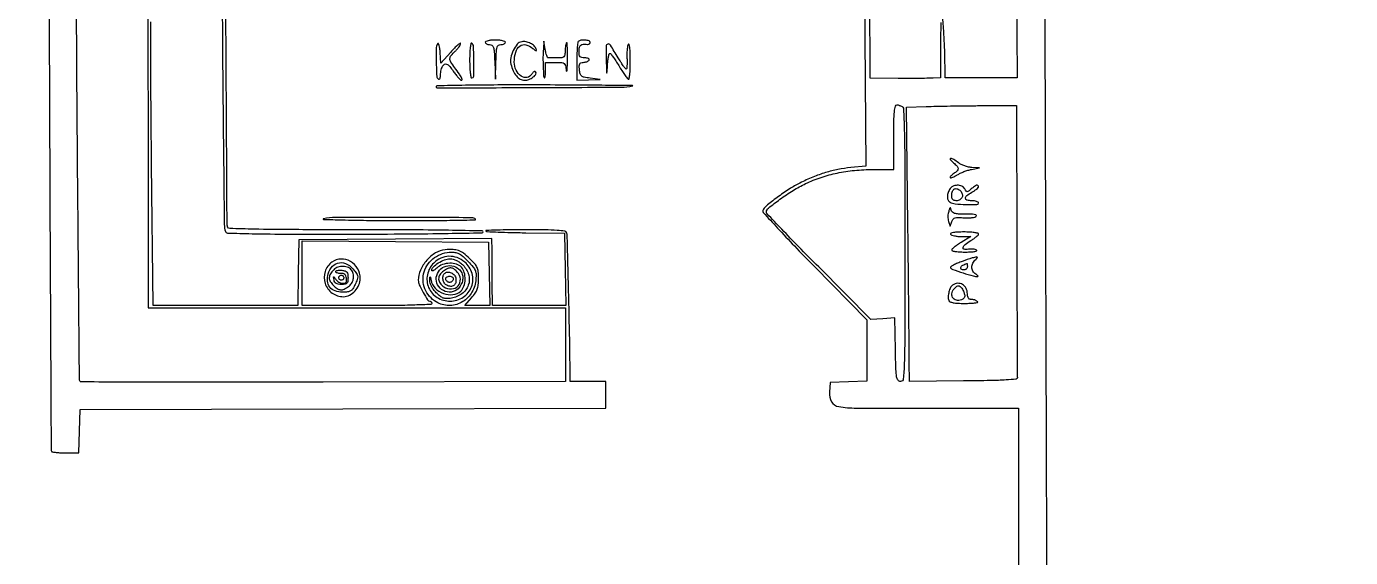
# Model space of a CAD drawing. Extents: x 169 to 2908, y 294 to 2057.
# Drawn here: x 1614 to 2208, y 986 to 1224 of the extents above; entities that cross this region are included whole.
import ezdxf

# ---------------------------------------------------------------- set-up
doc = ezdxf.new("R2010")
doc.units = 0

msp = doc.modelspace()

# ---------------------------------------------------------------- linework, layer by layer
for points in [[(2071.506825, 305.439341, -0.000001), (1934.444724, 305.133768, -0.000138)], [(1038.744617, 303.238644, -0.000023), (700.1838, 302.982319, -0.000004), (342.98374, 302.731113, -0.013624)], [(2801.089732, 826.142168, 0.000003), (2801.313749, 715.701409, 0.007134)], [(1196.280534, 693.607664, -0.000004), (1324.530678, 693.874949, -0.000166)], [(1618.627097, 1718.007453, 0.000004), (1564.009911, 1717.847718, 0.000021), (1502.26776, 1717.664096, 0.000013), (1430, 1717.444226, -0.000238)], [(1702.145134, 1234.070261, 0.001195), (1702.539492, 1184.42535, 0.000152), (1703.061684, 1135.337306, 0.073292), (1703.554247, 1132.231062, 0.31985), (1704.509309, 1131.50791, 0.002133), (1715.510262, 1131.236358, 0.004617), (1731.724586, 1131.05511, 0.000861), (1761.475883, 1131.048561, 0.00128), (1785.125587, 1131.144644, 0.002772), (1803.304815, 1131.365844, 0.000364), (1818.588148, 1131.647678, 0.408611), (1819, 1132.0675, 0.408999), (1818.587615, 1132.487307, 0.000372), (1803.460089, 1132.745912, 0.0028), (1785.443983, 1132.939571, 0.001287), (1761.968615, 1133, -0.00089), (1732.796874, 1133.051936, -0.004552), (1716.591293, 1133.257171, -0.00199), (1705.479876, 1133.543312, -0.32077), (1704.551292, 1134.25, -0.073581), (1704.320052, 1135.753865, -0.000007), (1703.671336, 1250.40897, -0.00023), (1703.150605, 1350.822306, -0.001092)], [(1474.488253, 488.488147, -0.000004), (1562.111462, 488.759446, -0.000246)], [(875.517606, 897.711157, -0.000003), (920.169124, 897.876895, -0.000247)], [(1624.475119, 1264.75, 0.000183), (1624.791066, 1176.409308, 0.000304), (1625.129954, 1101.915625, 0.000007), (1625.478972, 1034.41696, 0.135067), (1625.666214, 1033.75, 0.218299), (1626.100406, 1033.453756, 0.012861), (1627.719838, 1033.220313, 0.017507), (1629.727542, 1033.054434, 0.011856), (1632.022805, 1033), (1637.927576, 1033), (1638.213788, 1042.75), (1638.5, 1052.5), (1756.25, 1052.754114), (1874, 1053.008229), (1874, 1059.004114), (1874, 1065), (1866, 1065), (1858, 1065), (1857.984519, 1069.75, 0.004198), (1857.821679, 1083.720264, 0.001145), (1857.328845, 1105.774713, 0.000152), (1856.720327, 1130.172022, 0.070178), (1856.456977, 1131.75, 0.293535), (1855.684876, 1132.392809, 0.014029), (1852.180283, 1132.727412, 0.01356), (1846.812348, 1132.942313, 0.003224), (1837.864718, 1133, 0.003015), (1830.926249, 1132.958158, 0.005282), (1825.184124, 1132.828221, 0.001586), (1820.344149, 1132.652159, 0.653977), (1820.251448, 1132.415219, 0.186618), (1820.794029, 1132.175251, 0.001395), (1825.755691, 1131.953684, 0.004951), (1831.482117, 1131.770751, 0.003125), (1838.168114, 1131.665219), (1855.5, 1131.5), (1855.774771, 1115.25), (1856.049543, 1099), (1839.642511, 1099), (1823.235479, 1099), (1823.162978, 1108.75, 0.000054), (1823.131903, 1112.868595, 0.000047), (1823.098485, 1117.181245, 0.000048), (1823.067515, 1121.08226, 0.000141), (1823.045239, 1123.760623), (1823, 1129.021245), (1779.75, 1128.760623), (1736.5, 1128.5), (1736.223267, 1113.75), (1735.946534, 1099), (1703.593371, 1099), (1671.240209, 1099), (1670.496583, 1162.456918, -0.0009), (1670.254181, 1186.895244, -0.001447), (1670.145338, 1207.726647, -0.000228), (1670.110746, 1226.187074, -0.092216)], [(1984.413359, 489.705422, 0.000005), (2072.00811, 490.006244, 0.198017)], [(2072.186188, 833.342083, -0.000078), (2071.441513, 1042.643957, -0.000134), (2070.795763, 1248.746074, -0.000467), (2070.538422, 1382), (2070.5, 1420.5), (2139.5, 1421), (2208.5, 1421.5)], [(1668.585557, 1263.645886, -0.000233), (1668.799749, 1217.290764, -0.000232), (1668.951883, 1176.088084, -0.000789), (1668.996208, 1149.25), (1669, 1098), (1762.5, 1098), (1856, 1098), (1856, 1081.508828), (1856, 1065.017655), (1747.40443, 1064.758828, -0.000432), (1705.742372, 1064.695525, -0.000718), (1670.618349, 1064.722906, -0.000024), (1638.867354, 1064.794767, -0.259731), (1638.500914, 1065, -0.136621), (1638.179576, 1066.115553, -0.00002), (1637.57368, 1134.508915, -0.000495), (1636.97034, 1211.575169, -0.000273), (1636.377772, 1305.75)], [(2024.730103, 1231.693686, 0.000041), (2024.875632, 1259.191795, 0.000852)], [(2057.665383, 1281.25), (2058.317664, 1201), (2042.158832, 1201), (2026, 1201), (2025.98235, 1206.75, 0.008854), (2025.838963, 1213.65057, 0.006397), (2025.444554, 1221.335738, 0.001784), (2024.933049, 1228.886626, 0.18047)], [(1738.015911, 490.58562, 0.000015), (1585.25, 490.339917)], [(2024.151989, 1246.115087, 0.000142), (2024.305178, 1231.270669, 0.664351)], [(1989.970083, 1246.368364, 0.000978), (1990.106095, 1218.75), (1990.5, 1161.5), (1983.759618, 1160.833561, 0.02415), (1978.024814, 1159.985344, 0.024525), (1972.428476, 1158.591052, 0.023565), (1966.795204, 1156.596239, 0.019024), (1960.94809, 1153.94642, 0.028032), (1956.169776, 1151.213138, 0.016244), (1950.738467, 1147.432244, 0.011573), (1945.838631, 1143.599907, 0.130099), (1944.405377, 1141.614011, 0.283308), (1944.568812, 1140.744237, 0.001345), (1950.981073, 1133.729791, 0.005532), (1958.47404, 1125.756214, 0.003403), (1967.463234, 1116.526644), (1991, 1092.687291), (1991, 1078.884088), (1991, 1065.080885), (1982.75, 1064.790442), (1974.5, 1064.5), (1974.188891, 1060.176095, 0.153444), (1975.199909, 1055.909802, 0.220929), (1978.356205, 1053.756368, 0.039639), (1986.280885, 1053.084214, 0.001345), (2017.592606, 1053), (2058.940323, 1053), (2058.96516, 906.75, 0.000415)], [(2024.147314, 1225.877686, 0.005639), (2024.035873, 1221.256675, 0.003209), (2024, 1215.666667), (2024, 1201), (2020.75, 1200.893811, -0.006105), (2018.802893, 1200.853982, -0.000857), (2014.782813, 1200.827733, -0.000979), (2010.024119, 1200.814137, -0.000832), (2005, 1200.817979), (1992.5, 1200.848335), (1992.237975, 1238.424168, 0.001576)], [(1988.905222, 490.963323, 0.000012), (1874.026711, 490.794518, 0.000021)]]:
    msp.add_lwpolyline(points, format="xyb")
for points in [[(1798.75, 1216.426225, 0.192214), (1798.032785, 1214.726397, 0.008793), (1798.020648, 1208.303391, 0.007716), (1798.222482, 1201.821279, 0.247544), (1799, 1200.5, 0.287405), (1799.390209, 1200.5024, 0.150553), (1799.717482, 1200.886206, 0.072395), (1799.933176, 1201.688421, 0.029539), (1800, 1202.818538, -0.042815), (1800.10378, 1204.028271, -0.039689), (1800.412499, 1205.234836, -0.042142), (1800.865238, 1206.265031, -0.09523), (1801.404251, 1206.920535, -0.150624), (1802.250408, 1207.272042, -0.173316), (1803.094192, 1207.057939, -0.076902), (1804.111917, 1206.118876, -0.014066), (1805.654251, 1204.064332, 0.012254), (1806.803297, 1202.522081, 0.017547), (1807.90171, 1201.217784, 0.01351), (1808.860438, 1200.213162, 0.191119), (1809.309017, 1200.021351, 0.444952), (1809.622566, 1200.351321, 0.104064), (1809.379953, 1201.18006, 0.032209), (1808.395597, 1202.762172, 0.005638), (1806.320855, 1205.594391, -0.022814), (1804.571705, 1208.162709, -0.145121), (1804.164286, 1209.66968, -0.166923), (1804.673913, 1211.04451, -0.032719), (1806.5, 1213, 0.021885), (1807.453818, 1213.978071, 0.026768), (1808.252462, 1214.974701, 0.026918), (1808.82021, 1215.863961, 0.139909), (1808.955188, 1216.424314, 0.591824), (1808.683435, 1216.559085, 0.025803), (1807.632762, 1215.743691, 0.021404), (1806.206449, 1214.403244, 0.010732), (1804.516238, 1212.59676), (1800.122099, 1207.69352), (1799.81105, 1212.439652, 0.015814), (1799.638776, 1214.208808, 0.032869), (1799.371058, 1215.568487, 0.053353), (1799.059936, 1216.378474, 0.510859)], [(1813, 1209.059017, 0.010697), (1813.068066, 1205.877695, 0.019685), (1813.280529, 1203.29723, 0.015409), (1813.581823, 1201.33464, 0.361534), (1813.984137, 1201, 0.406898), (1814.810989, 1201.806402, 0.007499), (1814.878116, 1208.490116, 0.008478), (1814.732332, 1215.142582, 0.249586), (1813.907053, 1216.557445, 0.522956), (1813.54219, 1216.398815, 0.019156), (1813.260748, 1214.640182, 0.020048), (1813.062722, 1212.17912, 0.01005)], [(1820, 1217, 0.187767), (1820.148624, 1216.618186, 0.089278), (1820.575144, 1216.29375, 0.069099), (1821.208667, 1216.073757, 0.049101), (1821.957936, 1216, -0.164694), (1823.009718, 1215.643896, -0.158696), (1823.648144, 1214.71692, -0.054919), (1824.002199, 1212.755873, -0.006236), (1824.256692, 1208.25), (1824.597512, 1200.5), (1824.798756, 1208.25, -0.005916), (1824.972034, 1212.832757, -0.056841), (1825.288707, 1214.756094, -0.170039), (1825.92127, 1215.654251, -0.156341), (1827, 1216, 0.048028), (1827.765418, 1216.073693, 0.068025), (1828.4125, 1216.29375, 0.088204), (1828.848523, 1216.618118, 0.191087), (1829, 1217, 0.31052), (1828.732972, 1217.388512, 0.036969), (1827.678125, 1217.70625, 0.033738), (1826.224757, 1217.927717, 0.020945), (1824.5, 1218, 0.020945), (1822.775243, 1217.927717, 0.033738), (1821.321875, 1217.70625, 0.036969), (1820.267028, 1217.388512, 0.31052)], [(1836.336304, 1217.262515, 0.173053), (1834.315088, 1216.115649, 0.066027), (1832.514872, 1213.368587, 0.063563), (1831.413173, 1210.058428, 0.109248), (1831.480587, 1207.165245, 0.043617), (1832.505557, 1204.154281, 0.072905), (1833.926042, 1201.892787, 0.092066), (1835.655104, 1200.492292, 0.124939), (1837.594482, 1200, 0.092444), (1839.587876, 1200.371732, 0.071288), (1841.520777, 1201.455616, 0.096107), (1842.674553, 1202.755891, 0.342398), (1842.544045, 1203.789289, 0.221651), (1842.202198, 1203.913742, 0.118932), (1841.767557, 1203.767846, 0.07913), (1841.299215, 1203.35829, 0.046063), (1840.875307, 1202.74167, -0.22405), (1838.755015, 1201.22871, -0.197864), (1836.082023, 1201.80328, -0.133795), (1833.81488, 1204.481997, -0.109526), (1833, 1208.157407, -0.069656), (1833.624851, 1212.620926, -0.166618), (1835.511478, 1215.329631, -0.222154), (1838.237045, 1215.867981, -0.121317), (1841.317359, 1214.25, 0.012537), (1842.253254, 1213.461647, 0.115058), (1842.729531, 1213.234008, 0.475171), (1842.920054, 1213.385083, 0.080624), (1842.841294, 1213.914418, 0.126205), (1841.949345, 1215.338081, 0.071293), (1840.278627, 1216.524981, 0.068606), (1838.258909, 1217.235656, 0.093961)], [(1846.01641, 1214, 0.017318), (1845.860713, 1210.261241, 0.011976), (1845.932536, 1206.02731, 0.00575), (1846.143387, 1202.008069, 0.182353), (1846.543522, 1201.123145, 0.576592), (1846.720534, 1201.17036, 0.030716), (1846.865909, 1201.877841, 0.023605), (1846.967771, 1202.957715, 0.011713), (1847, 1204.333333), (1847, 1208), (1851.439635, 1208, -0.014287), (1854.285226, 1207.918673, -0.151864), (1855.357693, 1207.516745, -0.181374), (1855.918715, 1206.605699, -0.022225), (1856.271532, 1204.25, 0.235654), (1856.434578, 1203.993987, 0.543752), (1856.597947, 1204.073958, 0.020084), (1856.742359, 1205.890199, 0.004803), (1856.831897, 1208.916667, 0.006167), (1856.856256, 1212.106189, 0.011419), (1856.784956, 1214.695273, 0.007526), (1856.654334, 1216.689076, 0.639461), (1856.436037, 1216.76937, 0.133996), (1856.211226, 1216.375812, 0.019143), (1856.011824, 1215.459652, 0.020625), (1855.858916, 1214.33204, 0.01628), (1855.783857, 1213.102704, -0.030072), (1855.624914, 1211.312439, -0.173628), (1855.182665, 1210.488283, -0.160306), (1854.296493, 1210.096197, -0.024668), (1852.34782, 1210, 0.000906), (1851.010998, 1209.997576, 0.001114), (1849.76311, 1209.990272, 0.000922), (1848.714303, 1209.979862, 0.00809), (1848.25, 1209.966882, -0.297102), (1847.924069, 1210.15937, -0.028077), (1847.541685, 1211.054783, -0.028742), (1847.179228, 1212.269411, -0.01829), (1846.891905, 1213.716882), (1846.283811, 1217.5)], [(1861.666667, 1217.333333, 0.173108), (1861.401196, 1216.773194, 0.006456), (1861.195833, 1214.414583, 0.011027), (1861.048357, 1211.574835, 0.007459), (1861, 1208.333333), (1861, 1200), (1866.25, 1200.150194), (1871.5, 1200.300387), (1867, 1200.900194, -0.016312), (1864.303829, 1201.349506, -0.119787), (1863.128064, 1201.897572, -0.163654), (1862.516465, 1202.848118, -0.037813), (1862.186642, 1204.75, -0.022067), (1862.096415, 1206.483785, -0.122513), (1862.31278, 1207.383715, -0.199726), (1862.864778, 1207.845622, -0.075772), (1863.877625, 1208, 0.045472), (1864.690181, 1208.07405, 0.045669), (1865.474738, 1208.29375, 0.049704), (1866.11992, 1208.616334, 0.114055), (1866.5, 1209, 0.253782), (1866.521766, 1209.384801, 0.1651), (1866.205217, 1209.712684, 0.083483), (1865.520664, 1209.931329, 0.035659), (1864.559017, 1210, -0.04506), (1863.192238, 1210.123425, -0.1728), (1862.463251, 1210.543081, -0.147499), (1862.097937, 1211.375956, -0.030125), (1862, 1213, -0.049337), (1862.17556, 1214.774851, -0.173419), (1862.757306, 1215.744004, -0.163029), (1863.848433, 1216.159132, -0.042392), (1865.75, 1216.074646, 0.082595), (1866.227367, 1216.091687, 0.103799), (1866.632812, 1216.266635, 0.116034), (1866.902783, 1216.571023, 0.124261), (1867, 1216.956163, 0.331012), (1866.480685, 1217.654648, 0.055445), (1864.73425, 1217.974934, 0.052996), (1862.8154, 1217.907188, 0.162461)], [(1874.189084, 1208.872445, 0.000883), (1874.304287, 1204.141699, 0.045176), (1874.411323, 1203.226351, 0.868533), (1874.532179, 1203.234365, 0.002901), (1874.738988, 1206.25, -0.011646), (1874.928945, 1208.454369, -0.018991), (1875.204279, 1210.310937, -0.013545), (1875.517829, 1211.765636, -0.345716), (1875.816272, 1212, -0.230859), (1876.218834, 1211.803667, -0.008283), (1877.281831, 1210.395731, -0.013745), (1878.495584, 1208.63161, -0.009028), (1879.799307, 1206.53866, 0.0076), (1881.120976, 1204.403338, 0.010109), (1882.390396, 1202.506021, 0.007678), (1883.501497, 1200.966745, 0.094439), (1884.032938, 1200.479643, 0.518135), (1884.444823, 1200.655013, 0.0242), (1884.73555, 1202.414202, 0.020932), (1884.9303, 1205.057869, 0.008354), (1884.984687, 1208.690983, 0.007529), (1884.924561, 1212.270407, 0.021689), (1884.738026, 1214.745393, 0.044602), (1884.457275, 1216.077341, 0.640992), (1884.0988, 1216.125621, 0.097551), (1883.777028, 1215.296395, 0.019695), (1883.561233, 1213.722752, 0.020096), (1883.454519, 1211.843002, 0.017608), (1883.491295, 1209.875621, -0.012029), (1883.547067, 1208.007578, -0.020162), (1883.492853, 1206.438043, -0.015319), (1883.363875, 1205.219825, -0.38393), (1883.127182, 1205.019844, -0.226161), (1882.77378, 1205.202246, -0.007378), (1881.802985, 1206.52056, -0.01282), (1880.695109, 1208.159766, -0.008407), (1879.5, 1210.100798, 0.006737), (1876.062584, 1215.725662, 0.319243), (1874.894923, 1216.206646, 0.347224), (1874.138368, 1215.261656, 0.007321)], [(1798, 1197.145428, 0.415105), (1798.567656, 1196.579497, 0.000091), (1840.640566, 1196.715237, 0.000431), (1880.874405, 1196.887066, 0.051728), (1886, 1197.445366, 0.894241), (1885.986625, 1197.578251, 0.000274), (1873.914062, 1197.7073, 0.001203), (1859.808111, 1197.816425, 0.000685), (1842.75, 1197.883999, 0.001789), (1825.590622, 1197.867069, 0.002984), (1811.145313, 1197.714894, 0.000359), (1798.342772, 1197.494404, 0.408969)], [(2006.418213, 1188.393011, -0.29745), (2007.403339, 1187.030921, -0.005605), (2007.741087, 1177.836336, -0.00577), (2007.956286, 1162.429266, -0.000607), (2008, 1126.393011, -0.00044), (2007.96463, 1086.174809, -0.00759), (2007.741968, 1073.030946, -0.015389), (2007.309719, 1066.167445, -0.387037), (2006.027457, 1065, -0.242955), (2004.923698, 1065.569971, -0.115724), (2004.30367, 1067.091209, -0.03178), (2003.994096, 1070.408089, -0.002514), (2003.777457, 1079.25), (2003.5, 1093.5), (1998.133436, 1093.149469), (1992.766871, 1092.798939), (1969.383436, 1116.311103, -0.00212), (1960.418982, 1125.401663, -0.003416), (1952.868884, 1133.229446, -0.000665), (1946.288216, 1140.164525, -0.191763), (1946, 1140.88838, -0.226716), (1946.866054, 1142.700205, -0.012371), (1952.015706, 1146.64979, -0.019571), (1957.902509, 1150.594662, -0.026462), (1963.528689, 1153.656147, -0.030042), (1970.436257, 1156.458164, -0.029743), (1977.652733, 1158.423005, -0.028386), (1985.362573, 1159.585098, -0.022746), (1993.75, 1159.982636), (2003, 1160), (2003, 1173.833333, -0.004224), (2003.065593, 1181.598272, -0.02181), (2003.325368, 1185.886355, -0.037175), (2003.773595, 1188.371627, -0.341979), (2004.584879, 1189, -0.07551), (2004.749677, 1188.97497, -0.004565), (2005.227184, 1188.821697, -0.006743), (2005.793983, 1188.625518, -0.004928)], [(2058.15, 1128.36937, 0.00015), (2058.214711, 1105.13512, 0.000243), (2058.285313, 1085.366315, 0.000031), (2058.357859, 1067.752655, 0.018915), (2058.4, 1066.75, -0.407952), (2057.838797, 1066.076716, -0.009623), (2053.349825, 1065.707746, -0.010701), (2046.419053, 1065.420893, -0.002231), (2034.25, 1065.232221), (2010, 1064.964443), (2009.979831, 1073.732221, 0.001874), (2009.944957, 1079.498598, 0.000136), (2009.784794, 1095.40776, 0.00019), (2009.581395, 1114.381565, 0.000144), (2009.344199, 1135.209089), (2008.728736, 1187.918178), (2017.614368, 1188.209089, -0.002968), (2022.096883, 1188.329209, -0.00105), (2028.516408, 1188.44961, -0.001043), (2035.568568, 1188.552349, -0.001226), (2042.25, 1188.61937), (2058, 1188.73874)], [(2029.75, 1163.056438, -0.031859), (2031.416257, 1161.476019, -0.18117), (2031.872466, 1160.365167, -0.217206), (2031.448257, 1159.352049, -0.047096), (2029.902621, 1158.171259, 0.027034), (2029.135275, 1157.632312, 0.046914), (2028.571341, 1157.096195, 0.065386), (2028.267866, 1156.639334, 0.320644), (2028.315857, 1156.350809, 0.262962), (2028.668391, 1156.252818, 0.032126), (2029.461626, 1156.504636, 0.031345), (2030.438146, 1156.957573, 0.020772), (2031.499313, 1157.591507, -0.03411), (2032.785958, 1158.314323, -0.018171), (2034.463284, 1159.037989, -0.018007), (2036.238133, 1159.655779, -0.026656), (2037.836077, 1160.056411), (2041.5, 1160.770002), (2038, 1160.907237, -0.044168), (2036.477115, 1161.102414, -0.029973), (2034.79375, 1161.578595, -0.03025), (2033.210934, 1162.2405, -0.051856), (2032, 1163, 0.024462), (2029.875993, 1164.500008, 0.136054), (2028.553249, 1164.902703, 0.649897), (2028.337798, 1164.448913, 0.041572)], [(2028.035184, 1151.065741, 0.048205), (2027.268839, 1149.227912, 0.083418), (2027.051093, 1147.591356, 0.108658), (2027.38775, 1146.276425, 0.138402), (2028.230336, 1145.357644, 0.115146), (2030.480369, 1144.601272, 0.016685), (2035.340252, 1144.301307, 0.010934), (2040.284305, 1144.269613, 0.409694), (2041, 1144.996456, 0.254412), (2040.790223, 1145.38205, 0.062952), (2040.11875, 1145.705209, 0.049012), (2039.149244, 1145.92697, 0.031741), (2038, 1146, -0.056221), (2035.788575, 1146.249448, -0.349378), (2035.124203, 1147.081336, -0.232793), (2035.709624, 1148.275596, -0.035077), (2037.993677, 1149.79651, 0.01755), (2039.140818, 1150.503672, 0.024503), (2040.109819, 1151.219912, 0.02252), (2040.83021, 1151.865319, 0.199272), (2040.993677, 1152.25, 0.233519), (2040.727414, 1152.800664, 0.243258), (2040.136066, 1152.910929, 0.086814), (2039.124755, 1152.402178, 0.024074), (2037.746752, 1151.270814, -0.014424), (2036.542589, 1150.242655, -0.171109), (2035.972362, 1150.041627, -0.239641), (2035.503504, 1150.280034, -0.029951), (2034.868321, 1151.270814, 0.159411), (2033.497745, 1152.533448, 0.115071), (2031.446001, 1152.947504, 0.113194), (2029.395845, 1152.412138, 0.150762)], [(2033.668129, 1147.577541, -0.099894), (2033.285278, 1146.974328, -0.066843), (2032.643875, 1146.463403, -0.063658), (2031.853206, 1146.117855, -0.071339), (2031.031385, 1146, -0.072456), (2030.084342, 1146.137962, -0.146659), (2029.460143, 1146.547416, -0.127208), (2029.10997, 1147.279911, -0.048258), (2029, 1148.416667, -0.048207), (2029.092659, 1149.375476, -0.054253), (2029.367188, 1150.259572, -0.061828), (2029.770989, 1150.94407, -0.140739), (2030.25, 1151.296769, -0.184348), (2031.587964, 1151.283972, -0.113836), (2032.901929, 1150.383376, -0.110769), (2033.713175, 1148.975008, -0.168665)], [(2027.625465, 1141.25, 0.048002), (2027.385718, 1140.225658, 0.030643), (2027.296788, 1139.004824, 0.030683), (2027.357678, 1137.785532, 0.049061), (2027.574134, 1136.766423), (2028.283044, 1134.532847), (2029.080155, 1136.687642, -0.071169), (2029.68204, 1137.798844, -0.150727), (2030.463585, 1138.37238, -0.094347), (2031.689295, 1138.552297, -0.018), (2033.945036, 1138.375112, 0.02636), (2035.630294, 1138.271042, 0.025768), (2037.330081, 1138.343425, 0.02667), (2038.811562, 1138.563407, 0.081866), (2039.756403, 1138.923485, 0.244331), (2040.040829, 1139.373094, 0.371797), (2039.785167, 1139.725856, 0.0501), (2038.362253, 1139.914232, 0.006646), (2035.323324, 1139.969591, -0.010325), (2032.039154, 1140.053594, -0.054782), (2030.265557, 1140.331953, -0.117528), (2029.276178, 1140.871312, -0.157181), (2028.766177, 1141.75, 0.020159), (2028.532336, 1142.649295, 0.449331), (2028.314462, 1142.749611, 0.202293), (2028.067223, 1142.488698, 0.008364)], [(1747.5, 1137.932835, 0.877092), (1747.527479, 1137.651208, 0.002191), (1755.931771, 1137.406385, 0.003516), (1766.84415, 1137.213126, 0.001846), (1780.416667, 1137.118315, 0.001863), (1794.140388, 1137.124233, 0.003203), (1805.57257, 1137.244997, 0.000586), (1815.500523, 1137.425127, 0.661217), (1815.617615, 1137.715718, 0.197743), (1813.988247, 1138.394923, 0.000328), (1782.68658, 1138.515232, 0.000972), (1752.892951, 1138.552306, 0.056895)], [(1821.777457, 1113.25), (1822.054913, 1099), (1816.423864, 1099), (1810.792816, 1099), (1813.896408, 1102.534796, 0.028156), (1815.523489, 1104.613031, 0.066002), (1816.425862, 1106.362849, 0.062722), (1816.866413, 1108.341931, 0.023442), (1817, 1111.189632, 0.02308), (1816.859345, 1114.23509, 0.083007), (1816.364882, 1116.109357, 0.077976), (1815.271156, 1117.781616, 0.018881), (1812.957893, 1120.154836, 0.028492), (1810.250348, 1122.451459, 0.077007), (1808.036055, 1123.640477, 0.076811), (1805.562441, 1124.105322, 0.028244), (1802, 1124.019668, 0.116686), (1797.76147, 1122.648695, 0.076302), (1793.806523, 1119.334594, 0.075159), (1790.974014, 1114.925068, 0.105628), (1790, 1110.365918, 0.108171), (1790.433505, 1108.385563, 0.018634), (1792.178436, 1104.935667, 0.013315), (1794.162521, 1101.566103, 0.258542), (1795.184141, 1101, -0.121802), (1795.495306, 1100.923057, -0.100749), (1795.760341, 1100.70625, -0.09137), (1795.938383, 1100.381969, -0.080138), (1796, 1100, -0.40177), (1795.550291, 1099.530681, -0.00205), (1788.5, 1099.258621, -0.006214), (1779.491213, 1099.060031, -0.002403), (1767, 1099), (1738, 1099), (1738, 1113.510972), (1738, 1128.021943), (1779.75, 1127.760972), (1821.5, 1127.5)], [(2028.5, 1131, 0.173784), (2028.990046, 1130.609288, 0.029051), (2030.167588, 1130.282287, 0.028853), (2031.658996, 1130.049104, 0.022027), (2033.309017, 1129.960978), (2037.5, 1129.921957), (2033.25, 1127.359437, 0.014458), (2031.621837, 1126.312395, 0.020758), (2030.248437, 1125.285735, 0.017257), (2029.207218, 1124.376304, 0.20749), (2029, 1123.898458, 0.353186), (2029.285163, 1123.545115, 0.018098), (2030.835938, 1123.26842, 0.022206), (2032.853884, 1123.074165, 0.013504), (2035.25, 1123.015313, 0.010673), (2037.718469, 1123.074063, 0.031313), (2039.408592, 1123.256874, 0.087718), (2040.177945, 1123.533653, 0.564664), (2040.185354, 1123.864283, 0.081726), (2039.509262, 1124.151765, 0.035292), (2038.5415, 1124.316299, 0.033722), (2037.464279, 1124.349091, 0.037993), (2036.435354, 1124.232393, -0.093536), (2034.593455, 1124.228056, -0.438533), (2034.093739, 1125.024996, -0.16027), (2035.028777, 1126.438796, -0.033911), (2037.5, 1128.132501, 0.017792), (2038.840586, 1128.989177, 0.024715), (2039.971875, 1129.855678, 0.02287), (2040.810305, 1130.634844, 0.196545), (2041, 1131.098776, 0.355854), (2040.710175, 1131.454432, 0.016683), (2039.073289, 1131.735265, 0.021236), (2036.955603, 1131.93509, 0.012904), (2034.440983, 1132, 0.011118), (2031.70171, 1131.939083, 0.030582), (2029.780718, 1131.735441, 0.050604), (2028.64208, 1131.422911, 0.469367)], [(1812.266868, 1118.840123, -0.015544), (1814.574578, 1116.258057, -0.080668), (1815.550088, 1114.620563, -0.095823), (1815.874101, 1112.891338, -0.026608), (1815.710562, 1110.124472, -0.118056), (1813.65077, 1104.433371, -0.124566), (1809.267165, 1100.425502, -0.128379), (1803.615691, 1099.05784, -0.129629), (1798.039833, 1100.635541, -0.16444), (1792.960697, 1106.529602, -0.172538), (1792.627548, 1114.166663, -0.165975), (1797.224782, 1120.510892, -0.153205), (1804.904836, 1122.97723, -0.056215), (1806.798116, 1122.776506, -0.073642), (1808.421075, 1122.156421, -0.055667), (1810.106297, 1120.945188, -0.01899)], [(1751.325781, 1118.515632, 0.163718), (1748.208768, 1114.287181, 0.159169), (1748.235404, 1108.979869, 0.156624), (1751.401143, 1104.651025, 0.158466), (1756.479713, 1103, 0.122246), (1759.169025, 1103.667489, 0.08632), (1761.641378, 1105.581474, 0.083786), (1763.382104, 1108.281656, 0.104146), (1763.968197, 1111.204545, 0.126499), (1762.782651, 1115.637698, 0.134175), (1759.622653, 1118.83372, 0.141005), (1755.406758, 1119.883964, 0.144747)], [(1761.408186, 1114.655097, -0.025449), (1762.531058, 1112.979648, -0.123434), (1762.86006, 1111.892728, -0.106919), (1762.661973, 1110.701123, -0.016805), (1761.705304, 1108.508205, -0.028796), (1760.623415, 1106.539754, -0.114568), (1759.652487, 1105.574379, -0.112086), (1758.343876, 1105.124467, -0.026984), (1756.039232, 1105, -0.087821), (1752.687701, 1105.593247, -0.141535), (1750.364223, 1107.292987, -0.143791), (1749.327408, 1109.947358, -0.091771), (1749.648155, 1113.268788, -0.120414), (1751.602356, 1116.690003, -0.17547), (1754.677358, 1118.231723, -0.162228), (1758.216353, 1117.498432, -0.10122)], [(1752.086658, 1115.086658, 0.057425), (1750.599373, 1113.211976, 0.136774), (1750.105228, 1111.519629, 0.139564), (1750.561709, 1109.83829, 0.060813), (1752, 1108, 0.049921), (1753.704405, 1106.605746, 0.130881), (1755.189852, 1106.104241, 0.125563), (1756.767355, 1106.398645, 0.044201), (1758.777494, 1107.556704, 0.100833), (1760.11494, 1108.96727, 0.089518), (1760.864648, 1110.848401, 0.089839), (1760.908032, 1112.866865, 0.102568), (1760.22467, 1114.670716, 0.141565), (1758.681846, 1116.03205, 0.097976), (1756.410986, 1116.603183, 0.093812), (1754.004759, 1116.27388, 0.116095)], [(1796.923077, 1118.076923, 0.143927), (1794.068759, 1112.846015, 0.15596), (1794.622573, 1107.083381, 0.153871), (1798.432169, 1102.656429, 0.139613), (1804.248763, 1101, 0.14816), (1810.106958, 1102.774867, 0.157503), (1813.825082, 1107.468002, 0.158831), (1814.078248, 1113.417589, 0.150825), (1810.794358, 1118.519582, 0.086164), (1807.410379, 1120.49143, 0.097204), (1803.701636, 1121.097172, 0.098394), (1800.07471, 1120.25538, 0.090542)], [(1810.076923, 1117.076923, -0.129554), (1812.574136, 1112.792542, -0.154764), (1812.401804, 1108.142032, -0.149604), (1809.55582, 1104.328625, -0.11926), (1804.796391, 1102.342925, -0.033768), (1802.679546, 1102.151149, -0.093246), (1801.208446, 1102.393261, -0.084654), (1799.84469, 1103.170437, -0.024634), (1798.046391, 1104.799763, -0.032473), (1796.822194, 1106.194208, -0.039816), (1795.878345, 1107.647591, -0.044838), (1795.285741, 1109.023231, -0.094177), (1795.136182, 1110.173077, -0.001325), (1795.230953, 1111.722041, -0.297937), (1795.314413, 1111.833465, -0.458381), (1795.408664, 1111.780644, -0.001657), (1795.689448, 1110.374274, 0.146656), (1797.545298, 1106.852475, 0.111408), (1801.23246, 1104.475172, 0.114094), (1805.508891, 1103.944024, 0.15931), (1809.003008, 1105.502722, 0.127569), (1810.417021, 1107.654083, 0.074048), (1810.973629, 1110.71511, 0.073385), (1810.614659, 1113.83758, 0.119209), (1809.345012, 1116.171259, 0.135058), (1807.134081, 1117.578253, 0.082579), (1804.049437, 1117.992409, 0.078853), (1800.85164, 1117.38172, 0.102382), (1798.314451, 1115.825686, -0.023911), (1797.424865, 1115.06665, -0.056209), (1796.67987, 1114.613711, -0.130725), (1796.204549, 1114.530166, -0.389246), (1796, 1114.753106, -0.205878), (1796.668785, 1116.308491, -0.047553), (1798.966159, 1118.104781, -0.048142), (1801.763484, 1119.534031, -0.094315), (1804.211782, 1120, -0.064516), (1805.665628, 1119.811622, -0.051205), (1807.148995, 1119.253227, -0.046133), (1808.63018, 1118.335803, -0.034676)], [(1808.171259, 1115.345012, -0.098003), (1809.432677, 1113.650267, -0.10311), (1809.924069, 1111.633295, -0.093854), (1809.583477, 1109.434539, -0.067646), (1808.443296, 1107.222506, -0.175245), (1805.668708, 1105.271638, -0.150658), (1802.086286, 1105.390676, -0.146665), (1799.124856, 1107.520717, -0.165488), (1798, 1110.826247, -0.14286), (1798.978733, 1114.181834, -0.147332), (1801.598975, 1116.436912, -0.147403), (1805.027777, 1116.869079, -0.143025)], [(1801.222506, 1114.443296, 0.095316), (1799.622124, 1112.791945, 0.154279), (1799.098246, 1110.924655, 0.150899), (1799.739586, 1109.065373, 0.090007), (1801.451037, 1107.440125, 0.157501), (1804.866547, 1106.503656, 0.199362), (1807.80364, 1107.880625, 0.207414), (1808.829011, 1110.876048, 0.165575), (1807.463534, 1114.040295, 0.049659), (1805.947497, 1115.413481, 0.144053), (1804.632202, 1115.894528, 0.131315), (1803.188624, 1115.606929, 0.038325)], [(2033.743769, 1118.835642, 0.015052), (2031.573959, 1118.005258, 0.026012), (2029.832566, 1117.169183, 0.025148), (2028.604559, 1116.416432, 0.400623), (2028.512252, 1115.980175, 0.172263), (2029.415824, 1115.255383, 0.00509), (2034.100616, 1113.678477, 0.008144), (2038.660324, 1112.276873, 0.079632), (2040.653907, 1112.030409, 0.34457), (2040.790377, 1112.145259, 0.233739), (2040.737398, 1112.351299, 0.062578), (2040.367974, 1112.685169, 0.020624), (2039.75, 1113.080099, -0.077901), (2039.080479, 1113.624734, -0.054999), (2038.514062, 1114.413924, -0.054645), (2038.129691, 1115.314373, -0.0737), (2038, 1116.189448, -0.071227), (2038.128528, 1117.087112, -0.047212), (2038.514062, 1118.055787, -0.046826), (2039.080255, 1118.945534, -0.06539), (2039.75, 1119.607954, 0.10997), (2040.44624, 1120.43049, 0.606949), (2040.196006, 1120.790316, 0.046896), (2038.214551, 1120.343882, 0.005019)], [(2036, 1116.5, -0.099038), (2035.885486, 1115.927543, -0.097945), (2035.559375, 1115.440625, -0.097945), (2035.072457, 1115.114514, -0.099038), (2034.5, 1115, -0.132959), (2033.275781, 1115.331401, -0.378233), (2033.020668, 1116.104186, -0.162246), (2033.91818, 1117.115121, -0.054352), (2035.75, 1117.921053, -0.41847), (2035.84757, 1117.869414, -0.029314), (2035.926563, 1117.536184, -0.027836), (2035.982098, 1117.069675, -0.015709)], [(1758.5, 1111.5, -0.030694), (1758.396354, 1109.813227, -0.166609), (1758.001141, 1109.001146, -0.167409), (1757.192051, 1108.604362, -0.031061), (1755.513695, 1108.5, -0.035626), (1754.067576, 1108.603171, -0.101393), (1753.121739, 1108.94259, -0.134063), (1752.538913, 1109.558727, -0.085693), (1752.226864, 1110.5, -0.00423), (1752.048538, 1111.759158, -0.363634), (1752.144442, 1111.910338, -0.338934), (1752.319318, 1111.84737, -0.003998), (1753.012859, 1110.75, 0.072832), (1753.577984, 1110.080462, 0.052879), (1754.373549, 1109.514062, 0.053082), (1755.266095, 1109.129339, 0.07537), (1756.119241, 1109, 0.062114), (1757.073268, 1109.118977, 0.170505), (1757.630739, 1109.488933, 0.151876), (1757.872376, 1110.159869, 0.046363), (1757.819551, 1111.25, 0.061103), (1757.542446, 1112.27868, 0.121639), (1757.050371, 1112.95745, 0.122462), (1756.301438, 1113.326384, 0.062402), (1755.25, 1113.420599, -0.037959), (1754.388299, 1113.45561, -0.057963), (1753.660938, 1113.62767, -0.077458), (1753.165618, 1113.899995, -0.232431), (1753, 1114.237021, -0.280301), (1753.195476, 1114.558315, -0.0676), (1753.807812, 1114.776748, -0.050028), (1754.696167, 1114.872778, -0.030576), (1755.75, 1114.816422, -0.042092), (1757.207636, 1114.522927, -0.150028), (1757.994465, 1114.006675, -0.139442), (1758.388447, 1113.112943, -0.034539)], [(1756.447214, 1110.91459, -0.099038), (1756.151486, 1110.597789, -0.097945), (1755.755524, 1110.417584, -0.097945), (1755.320774, 1110.401684, -0.099038), (1754.91459, 1110.552786, -0.099038), (1754.597789, 1110.848514, -0.097945), (1754.417584, 1111.244476, -0.097945), (1754.401684, 1111.679226, -0.099038), (1754.552786, 1112.08541, -0.099038), (1754.848514, 1112.402211, -0.097945), (1755.244476, 1112.582416, -0.097945), (1755.679226, 1112.598316, -0.099038), (1756.08541, 1112.447214, -0.099038), (1756.402211, 1112.151486, -0.097945), (1756.582416, 1111.755524, -0.097945), (1756.598316, 1111.320774, -0.099038)], [(1806.837492, 1111.11309, -0.09783), (1806.737392, 1109.280815, -0.171758), (1805.90287, 1108.033929, -0.178717), (1804.498827, 1107.619396, -0.106597), (1802.803882, 1108.104959, -0.124025), (1801.705815, 1109.103948, -0.095531), (1801.07976, 1110.604183, -0.099604), (1801.069873, 1112.174165, -0.149382), (1801.708849, 1113.375516, -0.180275), (1803.050331, 1113.988606, -0.122462), (1804.72185, 1113.69867, -0.113479), (1806.158496, 1112.625786, -0.14166)], [(1802.25, 1110.75, 0.087886), (1802.509184, 1110.272249, 0.06965), (1802.935937, 1109.867188, 0.06941), (1803.459169, 1109.593688, 0.085974), (1804, 1109.5, 0.085974), (1804.540831, 1109.593688, 0.06941), (1805.064063, 1109.867188, 0.06965), (1805.490816, 1110.272249, 0.087886), (1805.75, 1110.75, 0.162171), (1805.750104, 1111.249077, 0.158614), (1805.451282, 1111.653846, 0.105759), (1804.848796, 1111.915359, 0.049736), (1804, 1112, 0.049736), (1803.151204, 1111.915359, 0.105759), (1802.548718, 1111.653846, 0.158614), (1802.249896, 1111.249077, 0.162171)], [(2029.412284, 1108.234687, 0.135486), (2028.468508, 1107.130905, 0.047309), (2027.758344, 1105.14564, 0.047398), (2027.426604, 1103.012196, 0.10689), (2027.675386, 1101.403548, 0.195637), (2028.286819, 1100.750895, 0.059166), (2029.603984, 1100.324018, 0.037089), (2031.66825, 1100.072872, 0.011732), (2034.773655, 1100, 0.010754), (2037.238982, 1100.053033, 0.021345), (2039.186115, 1100.220313, 0.025287), (2040.50001, 1100.457974, 0.588163), (2040.583333, 1100.75, 0.044385), (2040.229118, 1101.04635, 0.031142), (2039.784375, 1101.316406, 0.031558), (2039.32214, 1101.523023, 0.055489), (2038.916667, 1101.625, 0.00094), (2038.493676, 1101.681871, 0.000516), (2037.975521, 1101.75, 0.000514), (2037.449447, 1101.818068, 0.000823), (2037, 1101.875, -0.195864), (2036.616856, 1102.089912, -0.07053), (2036.29375, 1102.638906, -0.056604), (2036.073534, 1103.410429, -0.041261), (2036, 1104.3, 0.116208), (2035.422732, 1106.750223, 0.143377), (2033.833786, 1108.464172, 0.151457), (2031.643449, 1108.995047, 0.133589)], [(2034.214583, 1105.428387, -0.024309), (2034.761269, 1104.055354, -0.102289), (2034.872563, 1103.179856, -0.153105), (2034.609711, 1102.524192, -0.078819), (2033.943144, 1101.92964, -0.15322), (2031.632387, 1101.297657, -0.211056), (2029.722065, 1102.227795, -0.204952), (2029.088217, 1104.296096, -0.147504), (2030.039869, 1106.548039, -0.063922), (2031.255883, 1107.681786, -0.22487), (2032.280733, 1107.868648, -0.181271), (2033.230628, 1107.189536, -0.041009)]]:
    msp.add_lwpolyline(points, format="xyb", close=True)

doc.saveas('drawing.dxf')
